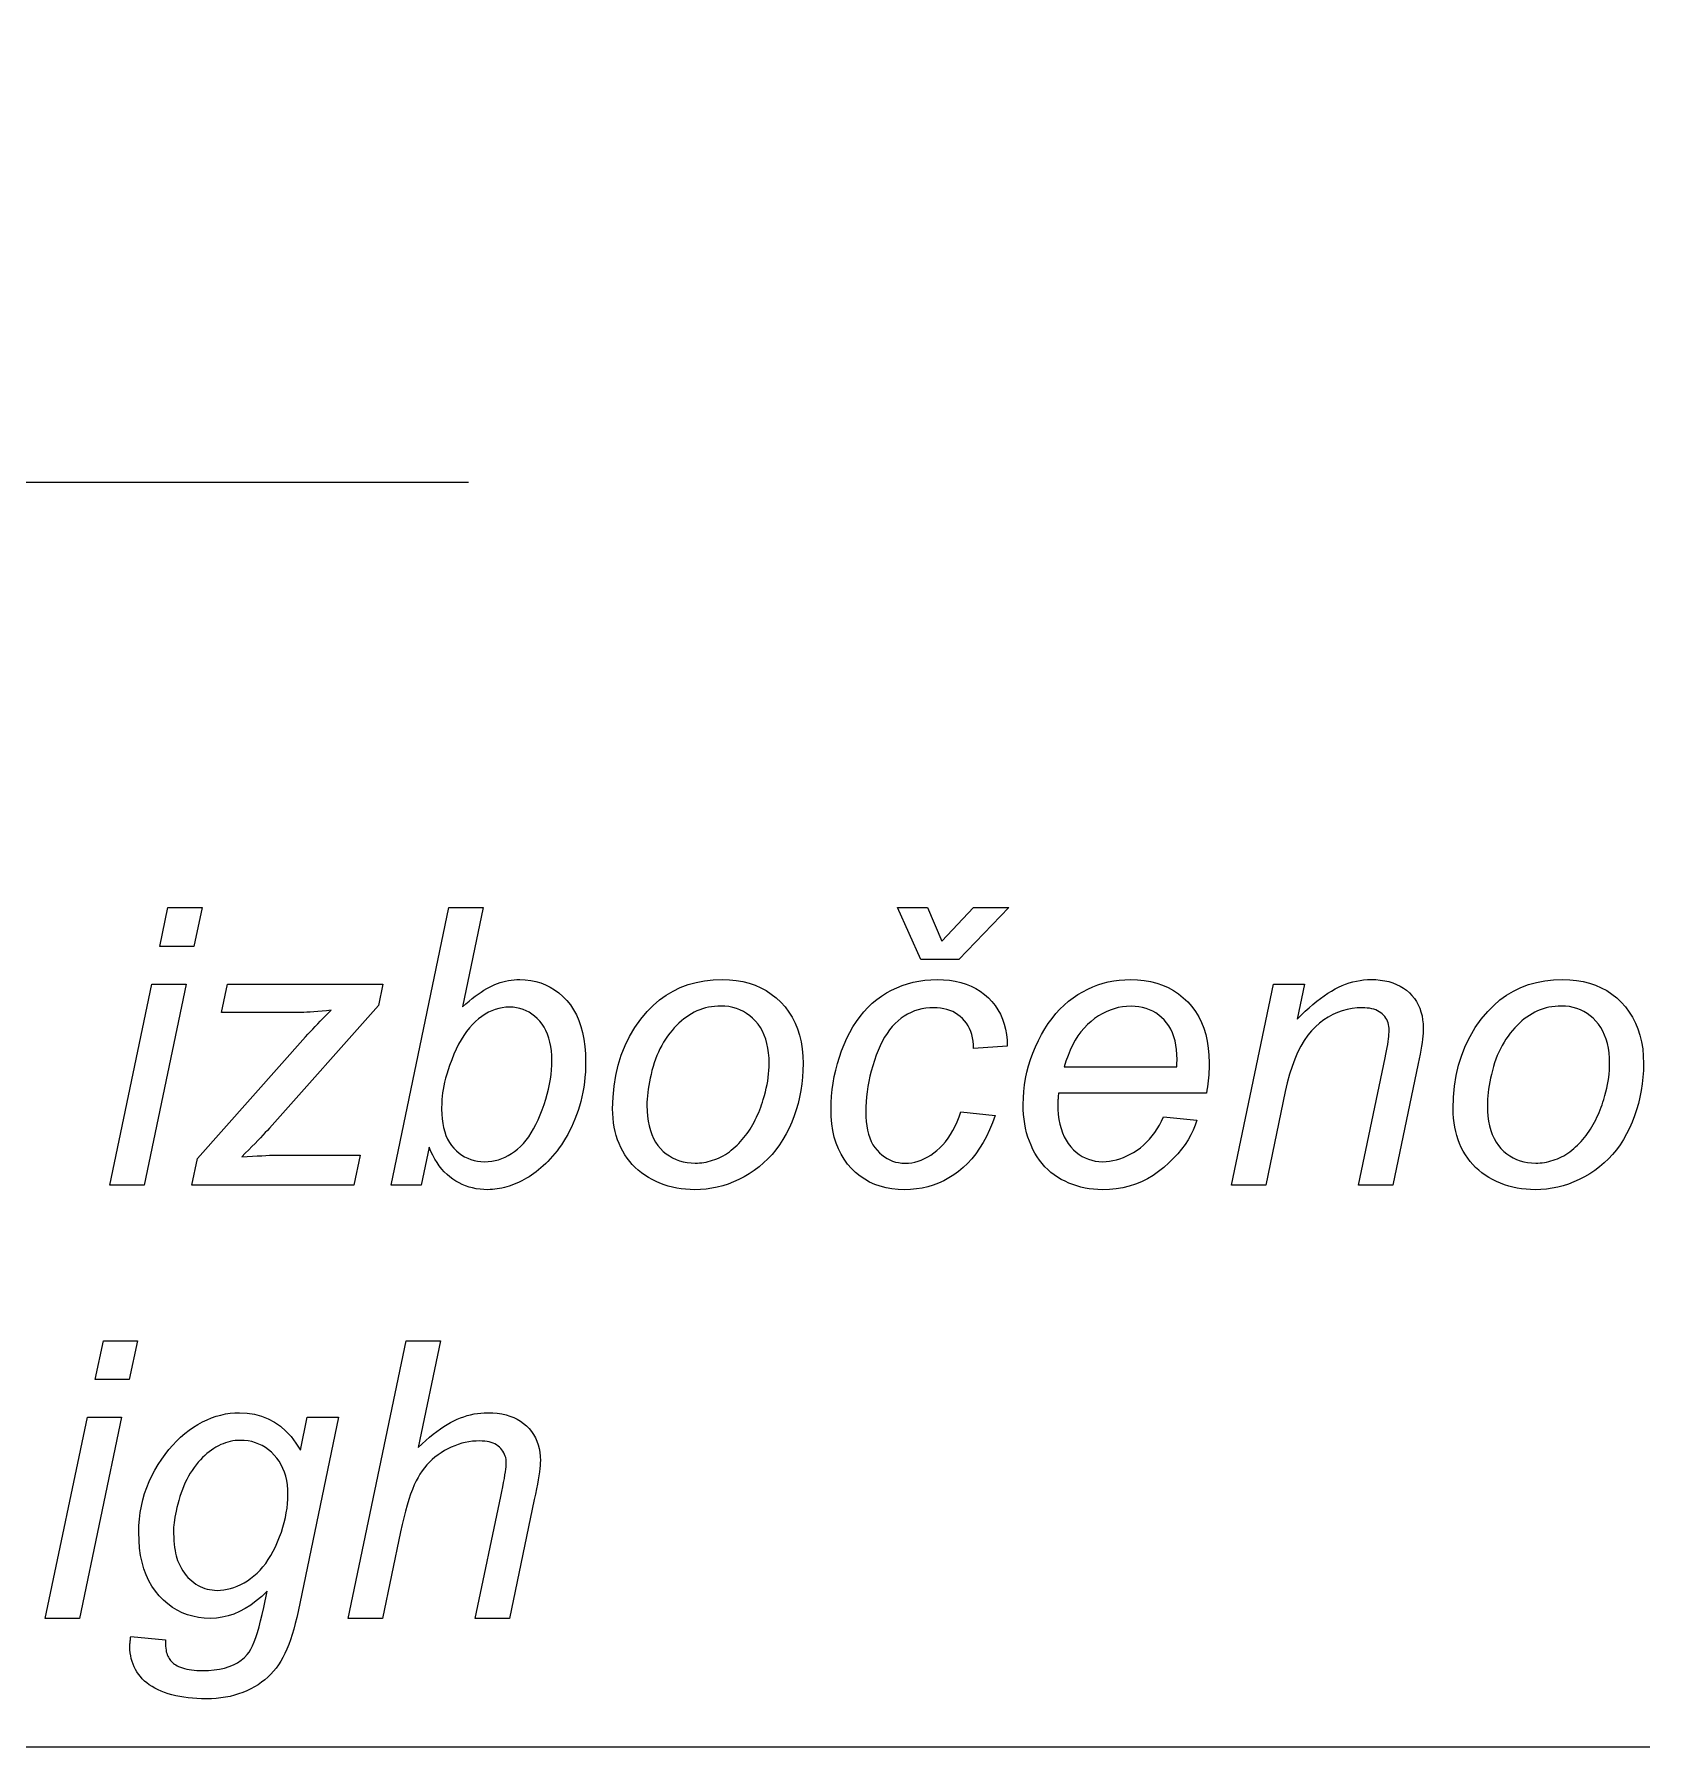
# Model space of a CAD drawing. Extents: x 0 to 420, y 0 to 594.
# Drawn here: x 222.81 to 240.28, y 179.83 to 198.34 of the extents above; entities that cross this region are included whole.
import ezdxf

# ---------------------------------------------------------------- set-up
doc = ezdxf.new("R2010")
doc.units = 0

msp = doc.modelspace()

# ---------------------------------------------------------------- linework, layer by layer
at = {"lineweight": 13}
for points in [[(152.439, 270.584), (178.153, 193.497), (227.506, 193.497)], [(142.987, 270.408), (165.76, 179.828), (240.279, 179.828)]]:
    msp.add_lwpolyline(points, dxfattribs=at)
for points in [[(224.167, 188.479), (224.255, 188.899), (224.624, 188.899), (224.536, 188.479)], [(226.668, 185.899), (227.294, 188.899), (227.665, 188.899), (227.442, 187.826), (227.477, 187.858), (227.511, 187.887), (227.544, 187.915), (227.577, 187.94), (227.61, 187.964), (227.641, 187.986), (227.672, 188.006), (227.702, 188.024), (227.732, 188.04), (227.761, 188.054), (227.79, 188.067), (227.819, 188.078), (227.848, 188.088), (227.878, 188.097), (227.907, 188.104), (227.937, 188.11), (227.967, 188.115), (227.998, 188.118), (228.029, 188.12), (228.06, 188.121), (228.12, 188.119), (228.178, 188.112), (228.234, 188.101), (228.287, 188.085), (228.339, 188.064), (228.389, 188.039), (228.437, 188.01), (228.483, 187.976), (228.527, 187.937), (228.568, 187.894), (228.607, 187.846), (228.642, 187.795), (228.672, 187.739), (228.699, 187.679), (228.721, 187.615), (228.739, 187.547), (228.754, 187.475), (228.764, 187.398), (228.77, 187.318), (228.772, 187.233), (228.771, 187.176), (228.769, 187.119), (228.764, 187.064), (228.759, 187.01), (228.751, 186.957), (228.742, 186.904), (228.732, 186.853), (228.719, 186.803), (228.706, 186.753), (228.69, 186.705), (228.673, 186.658), (228.656, 186.612), (228.637, 186.568), (228.618, 186.526), (228.598, 186.485), (228.578, 186.445), (228.556, 186.407), (228.534, 186.371), (228.511, 186.336), (228.487, 186.303), (228.463, 186.271), (228.439, 186.24), (228.414, 186.211), (228.39, 186.183), (228.365, 186.156), (228.34, 186.131), (228.314, 186.107), (228.289, 186.084), (228.263, 186.063), (228.238, 186.043), (228.212, 186.024), (228.186, 186.006), (228.16, 185.989), (228.134, 185.973), (228.107, 185.958), (228.081, 185.944), (228.054, 185.931), (228.028, 185.919), (228.001, 185.908), (227.974, 185.898), (227.947, 185.888), (227.92, 185.88), (227.894, 185.873), (227.867, 185.867), (227.841, 185.861), (227.815, 185.857), (227.79, 185.854), (227.764, 185.851), (227.739, 185.85), (227.714, 185.849), (227.671, 185.851), (227.63, 185.854), (227.59, 185.86), (227.55, 185.868), (227.512, 185.878), (227.474, 185.89), (227.438, 185.905), (227.403, 185.922), (227.369, 185.941), (227.335, 185.963), (227.303, 185.987), (227.273, 186.013), (227.244, 186.042), (227.216, 186.073), (227.189, 186.107), (227.165, 186.142), (227.141, 186.181), (227.119, 186.221), (227.099, 186.264), (227.079, 186.31), (226.994, 185.899)], [(233.35, 188.899), (232.807, 188.336), (232.398, 188.336), (232.146, 188.899), (232.47, 188.899), (232.625, 188.534), (232.965, 188.899)], [(223.627, 185.899), (224.082, 188.072), (224.452, 188.072), (223.998, 185.899)], [(224.515, 185.899), (224.575, 186.185), (225.743, 187.501), (225.768, 187.529), (225.794, 187.557), (225.821, 187.585), (225.848, 187.614), (225.875, 187.643), (225.903, 187.672), (225.932, 187.701), (225.961, 187.73), (225.991, 187.76), (226.022, 187.789), (225.97, 187.784), (225.922, 187.78), (225.877, 187.776), (225.834, 187.772), (225.795, 187.77), (225.759, 187.767), (225.725, 187.765), (225.695, 187.764), (225.667, 187.763), (225.643, 187.763), (224.835, 187.763), (224.9, 188.072), (226.58, 188.072), (226.531, 187.839), (225.352, 186.515), (225.331, 186.491), (225.308, 186.466), (225.283, 186.439), (225.256, 186.411), (225.228, 186.381), (225.197, 186.349), (225.164, 186.316), (225.129, 186.281), (225.092, 186.244), (225.054, 186.206), (225.113, 186.209), (225.169, 186.212), (225.221, 186.215), (225.27, 186.217), (225.314, 186.219), (225.354, 186.221), (225.391, 186.222), (225.424, 186.223), (225.452, 186.224), (225.477, 186.224), (226.333, 186.224), (226.265, 185.899)], [(229.064, 186.723), (229.068, 186.848), (229.079, 186.969), (229.098, 187.085), (229.124, 187.197), (229.158, 187.305), (229.199, 187.408), (229.248, 187.507), (229.304, 187.601), (229.368, 187.691), (229.439, 187.777), (229.503, 187.842), (229.57, 187.901), (229.642, 187.952), (229.717, 187.997), (229.796, 188.035), (229.879, 188.066), (229.966, 188.09), (230.056, 188.107), (230.151, 188.118), (230.249, 188.121), (230.326, 188.119), (230.4, 188.111), (230.471, 188.099), (230.539, 188.082), (230.604, 188.06), (230.666, 188.033), (230.725, 188.001), (230.78, 187.964), (230.833, 187.922), (230.883, 187.875), (230.928, 187.825), (230.969, 187.77), (231.005, 187.713), (231.037, 187.651), (231.063, 187.587), (231.085, 187.519), (231.102, 187.447), (231.114, 187.372), (231.121, 187.294), (231.123, 187.212), (231.122, 187.138), (231.117, 187.065), (231.11, 186.992), (231.099, 186.921), (231.085, 186.851), (231.069, 186.782), (231.049, 186.714), (231.026, 186.647), (231, 186.581), (230.972, 186.516), (230.94, 186.453), (230.906, 186.393), (230.869, 186.336), (230.83, 186.282), (230.788, 186.231), (230.744, 186.183), (230.697, 186.138), (230.648, 186.096), (230.596, 186.057), (230.541, 186.021), (230.485, 185.989), (230.428, 185.959), (230.371, 185.934), (230.313, 185.911), (230.254, 185.892), (230.195, 185.877), (230.135, 185.865), (230.075, 185.856), (230.014, 185.851), (229.953, 185.849), (229.902, 185.851), (229.853, 185.854), (229.805, 185.859), (229.757, 185.867), (229.71, 185.877), (229.665, 185.889), (229.62, 185.903), (229.576, 185.919), (229.533, 185.937), (229.491, 185.958), (229.451, 185.981), (229.412, 186.005), (229.375, 186.031), (229.341, 186.059), (229.308, 186.089), (229.277, 186.12), (229.249, 186.154), (229.222, 186.189), (229.197, 186.226), (229.174, 186.265), (229.153, 186.305), (229.135, 186.347), (229.118, 186.39), (229.104, 186.434), (229.092, 186.479), (229.082, 186.525), (229.074, 186.573), (229.069, 186.622), (229.066, 186.672)], [(232.83, 186.691), (233.2, 186.652), (233.171, 186.572), (233.14, 186.497), (233.106, 186.426), (233.07, 186.359), (233.032, 186.297), (232.991, 186.238), (232.948, 186.184), (232.902, 186.134), (232.854, 186.089), (232.804, 186.047), (232.752, 186.009), (232.699, 185.976), (232.644, 185.946), (232.588, 185.921), (232.53, 185.899), (232.471, 185.881), (232.41, 185.867), (232.348, 185.857), (232.285, 185.851), (232.22, 185.849), (232.151, 185.852), (232.084, 185.859), (232.02, 185.87), (231.958, 185.886), (231.9, 185.907), (231.843, 185.932), (231.79, 185.962), (231.739, 185.996), (231.691, 186.035), (231.646, 186.079), (231.604, 186.126), (231.567, 186.178), (231.534, 186.233), (231.505, 186.291), (231.481, 186.353), (231.461, 186.419), (231.446, 186.489), (231.435, 186.562), (231.428, 186.639), (231.426, 186.719), (231.427, 186.79), (231.432, 186.861), (231.439, 186.932), (231.449, 187.002), (231.461, 187.072), (231.477, 187.142), (231.495, 187.212), (231.516, 187.281), (231.54, 187.35), (231.567, 187.419), (231.597, 187.486), (231.629, 187.55), (231.663, 187.611), (231.7, 187.668), (231.739, 187.722), (231.78, 187.772), (231.825, 187.82), (231.871, 187.864), (231.92, 187.904), (231.971, 187.942), (232.025, 187.976), (232.08, 188.006), (232.136, 188.033), (232.194, 188.057), (232.253, 188.076), (232.314, 188.092), (232.376, 188.105), (232.44, 188.114), (232.505, 188.119), (232.572, 188.121), (232.641, 188.119), (232.706, 188.113), (232.769, 188.103), (232.829, 188.089), (232.886, 188.072), (232.94, 188.05), (232.991, 188.024), (233.039, 187.995), (233.084, 187.961), (233.127, 187.923), (233.165, 187.883), (233.2, 187.839), (233.231, 187.793), (233.258, 187.745), (233.28, 187.694), (233.298, 187.64), (233.313, 187.584), (233.323, 187.526), (233.329, 187.464), (233.331, 187.401), (232.967, 187.376), (232.965, 187.417), (232.962, 187.455), (232.955, 187.492), (232.947, 187.527), (232.936, 187.56), (232.923, 187.592), (232.907, 187.621), (232.89, 187.649), (232.87, 187.675), (232.847, 187.699), (232.823, 187.722), (232.797, 187.741), (232.77, 187.759), (232.741, 187.774), (232.711, 187.787), (232.679, 187.797), (232.646, 187.806), (232.611, 187.811), (232.575, 187.815), (232.537, 187.816), (232.493, 187.815), (232.45, 187.81), (232.409, 187.803), (232.368, 187.793), (232.329, 187.781), (232.291, 187.765), (232.254, 187.747), (232.218, 187.726), (232.184, 187.702), (232.15, 187.675), (232.118, 187.645), (232.088, 187.613), (232.059, 187.577), (232.031, 187.538), (232.004, 187.497), (231.979, 187.453), (231.956, 187.405), (231.934, 187.355), (231.913, 187.302), (231.894, 187.246), (231.876, 187.189), (231.86, 187.132), (231.846, 187.076), (231.834, 187.02), (231.824, 186.964), (231.815, 186.909), (231.809, 186.854), (231.804, 186.8), (231.801, 186.746), (231.801, 186.693), (231.802, 186.638), (231.805, 186.587), (231.812, 186.538), (231.82, 186.492), (231.831, 186.449), (231.845, 186.409), (231.861, 186.371), (231.879, 186.336), (231.9, 186.304), (231.923, 186.275), (231.948, 186.249), (231.975, 186.225), (232.002, 186.204), (232.031, 186.186), (232.06, 186.171), (232.091, 186.158), (232.123, 186.148), (232.156, 186.142), (232.191, 186.137), (232.226, 186.136), (232.262, 186.137), (232.298, 186.141), (232.333, 186.148), (232.368, 186.158), (232.402, 186.17), (232.437, 186.185), (232.471, 186.203), (232.504, 186.224), (232.538, 186.247), (232.571, 186.273), (232.603, 186.302), (232.634, 186.334), (232.663, 186.368), (232.691, 186.406), (232.718, 186.446), (232.743, 186.489), (232.767, 186.535), (232.789, 186.584), (232.81, 186.636)], [(235.022, 186.637), (235.382, 186.6), (235.364, 186.547), (235.343, 186.494), (235.317, 186.442), (235.287, 186.39), (235.254, 186.339), (235.216, 186.288), (235.174, 186.238), (235.128, 186.189), (235.078, 186.14), (235.025, 186.091), (234.968, 186.045), (234.909, 186.004), (234.847, 185.968), (234.784, 185.936), (234.718, 185.91), (234.651, 185.888), (234.581, 185.871), (234.509, 185.859), (234.435, 185.852), (234.358, 185.849), (234.311, 185.851), (234.263, 185.854), (234.217, 185.86), (234.172, 185.867), (234.127, 185.877), (234.083, 185.89), (234.04, 185.904), (233.998, 185.921), (233.956, 185.94), (233.915, 185.961), (233.876, 185.984), (233.839, 186.01), (233.803, 186.037), (233.77, 186.066), (233.738, 186.098), (233.708, 186.131), (233.68, 186.167), (233.654, 186.204), (233.631, 186.244), (233.608, 186.285), (233.588, 186.329), (233.571, 186.373), (233.555, 186.418), (233.541, 186.465), (233.529, 186.513), (233.52, 186.562), (233.513, 186.612), (233.507, 186.664), (233.504, 186.717), (233.503, 186.77), (233.505, 186.841), (233.51, 186.912), (233.518, 186.982), (233.529, 187.052), (233.544, 187.121), (233.562, 187.19), (233.584, 187.258), (233.609, 187.326), (233.637, 187.394), (233.668, 187.461), (233.702, 187.526), (233.738, 187.588), (233.775, 187.646), (233.815, 187.701), (233.857, 187.753), (233.901, 187.801), (233.946, 187.845), (233.994, 187.886), (234.043, 187.924), (234.095, 187.958), (234.147, 187.989), (234.201, 188.017), (234.256, 188.041), (234.311, 188.062), (234.367, 188.08), (234.424, 188.095), (234.482, 188.106), (234.541, 188.114), (234.601, 188.119), (234.661, 188.121), (234.738, 188.119), (234.811, 188.111), (234.881, 188.099), (234.947, 188.082), (235.011, 188.061), (235.072, 188.034), (235.129, 188.003), (235.183, 187.966), (235.234, 187.925), (235.282, 187.879), (235.327, 187.829), (235.366, 187.776), (235.401, 187.719), (235.431, 187.658), (235.457, 187.594), (235.478, 187.526), (235.494, 187.455), (235.505, 187.38), (235.512, 187.302), (235.515, 187.221), (235.514, 187.189), (235.514, 187.156), (235.512, 187.124), (235.51, 187.092), (235.508, 187.059), (235.504, 187.026), (235.501, 186.993), (235.496, 186.96), (235.491, 186.927), (235.486, 186.893), (233.886, 186.893), (233.884, 186.881), (233.883, 186.868), (233.882, 186.856), (233.881, 186.844), (233.88, 186.833), (233.879, 186.821), (233.878, 186.81), (233.878, 186.799), (233.878, 186.789), (233.878, 186.779), (233.879, 186.719), (233.883, 186.662), (233.89, 186.609), (233.9, 186.558), (233.913, 186.51), (233.928, 186.465), (233.946, 186.422), (233.967, 186.383), (233.991, 186.347), (234.018, 186.313), (234.046, 186.282), (234.076, 186.255), (234.107, 186.231), (234.14, 186.21), (234.174, 186.193), (234.208, 186.178), (234.245, 186.167), (234.282, 186.159), (234.321, 186.154), (234.361, 186.152), (234.399, 186.154), (234.436, 186.157), (234.474, 186.164), (234.512, 186.172), (234.549, 186.184), (234.587, 186.197), (234.624, 186.214), (234.661, 186.232), (234.698, 186.253), (234.735, 186.277), (234.771, 186.303), (234.805, 186.332), (234.838, 186.362), (234.869, 186.395), (234.899, 186.43), (234.927, 186.467), (234.953, 186.506), (234.977, 186.548), (235, 186.591)], [(235.756, 185.899), (236.21, 188.072), (236.546, 188.072), (236.466, 187.693), (236.51, 187.737), (236.553, 187.778), (236.595, 187.816), (236.637, 187.852), (236.678, 187.886), (236.719, 187.917), (236.759, 187.946), (236.798, 187.973), (236.837, 187.997), (236.876, 188.019), (236.914, 188.038), (236.952, 188.055), (236.99, 188.071), (237.029, 188.084), (237.068, 188.095), (237.107, 188.105), (237.146, 188.112), (237.185, 188.117), (237.225, 188.12), (237.264, 188.121), (237.316, 188.12), (237.365, 188.115), (237.413, 188.108), (237.457, 188.098), (237.5, 188.085), (237.54, 188.069), (237.578, 188.051), (237.614, 188.029), (237.648, 188.005), (237.679, 187.978), (237.707, 187.948), (237.733, 187.917), (237.755, 187.883), (237.775, 187.848), (237.792, 187.81), (237.805, 187.771), (237.816, 187.73), (237.823, 187.687), (237.828, 187.642), (237.829, 187.595), (237.829, 187.57), (237.827, 187.541), (237.824, 187.51), (237.821, 187.476), (237.816, 187.44), (237.81, 187.4), (237.803, 187.358), (237.795, 187.313), (237.786, 187.265), (237.776, 187.214), (237.5, 185.899), (237.129, 185.899), (237.418, 187.276), (237.426, 187.315), (237.433, 187.352), (237.44, 187.387), (237.445, 187.42), (237.45, 187.45), (237.454, 187.479), (237.457, 187.505), (237.459, 187.53), (237.46, 187.552), (237.461, 187.573), (237.46, 187.594), (237.458, 187.614), (237.454, 187.634), (237.449, 187.653), (237.442, 187.671), (237.434, 187.688), (237.424, 187.704), (237.413, 187.72), (237.4, 187.735), (237.386, 187.749), (237.371, 187.761), (237.354, 187.773), (237.335, 187.783), (237.316, 187.792), (237.295, 187.799), (237.273, 187.805), (237.249, 187.81), (237.224, 187.813), (237.198, 187.815), (237.17, 187.816), (237.114, 187.814), (237.059, 187.808), (237.005, 187.798), (236.953, 187.783), (236.901, 187.765), (236.851, 187.742), (236.803, 187.716), (236.755, 187.685), (236.709, 187.65), (236.664, 187.611), (236.621, 187.568), (236.58, 187.518), (236.541, 187.462), (236.505, 187.401), (236.471, 187.334), (236.44, 187.26), (236.411, 187.182), (236.384, 187.097), (236.359, 187.006), (236.337, 186.91), (236.127, 185.899)], [(238.152, 186.723), (238.156, 186.848), (238.167, 186.969), (238.186, 187.085), (238.212, 187.197), (238.246, 187.305), (238.287, 187.408), (238.336, 187.507), (238.392, 187.601), (238.456, 187.691), (238.527, 187.777), (238.591, 187.842), (238.658, 187.901), (238.73, 187.952), (238.805, 187.997), (238.884, 188.035), (238.967, 188.066), (239.054, 188.09), (239.145, 188.107), (239.239, 188.118), (239.337, 188.121), (239.414, 188.119), (239.488, 188.111), (239.559, 188.099), (239.627, 188.082), (239.692, 188.06), (239.754, 188.033), (239.813, 188.001), (239.868, 187.964), (239.921, 187.922), (239.971, 187.875), (240.016, 187.825), (240.057, 187.77), (240.093, 187.713), (240.125, 187.651), (240.151, 187.587), (240.173, 187.519), (240.19, 187.447), (240.202, 187.372), (240.209, 187.294), (240.211, 187.212), (240.21, 187.138), (240.205, 187.065), (240.198, 186.992), (240.187, 186.921), (240.173, 186.851), (240.157, 186.782), (240.137, 186.714), (240.114, 186.647), (240.088, 186.581), (240.06, 186.516), (240.028, 186.453), (239.994, 186.393), (239.957, 186.336), (239.918, 186.282), (239.876, 186.231), (239.832, 186.183), (239.785, 186.138), (239.736, 186.096), (239.684, 186.057), (239.629, 186.021), (239.573, 185.989), (239.516, 185.959), (239.459, 185.934), (239.401, 185.911), (239.342, 185.892), (239.283, 185.877), (239.223, 185.865), (239.163, 185.856), (239.102, 185.851), (239.041, 185.849), (238.99, 185.851), (238.941, 185.854), (238.893, 185.859), (238.845, 185.867), (238.798, 185.877), (238.753, 185.889), (238.708, 185.903), (238.664, 185.919), (238.621, 185.937), (238.579, 185.958), (238.539, 185.981), (238.5, 186.005), (238.463, 186.031), (238.429, 186.059), (238.396, 186.089), (238.365, 186.12), (238.337, 186.154), (238.31, 186.189), (238.285, 186.226), (238.262, 186.265), (238.241, 186.305), (238.223, 186.347), (238.206, 186.39), (238.192, 186.434), (238.18, 186.479), (238.17, 186.525), (238.162, 186.573), (238.157, 186.622), (238.154, 186.672)], [(227.217, 186.791), (227.215, 186.721), (227.216, 186.667), (227.22, 186.615), (227.227, 186.566), (227.236, 186.52), (227.248, 186.476), (227.262, 186.435), (227.28, 186.397), (227.3, 186.361), (227.322, 186.328), (227.348, 186.298), (227.375, 186.27), (227.403, 186.245), (227.433, 186.224), (227.464, 186.205), (227.497, 186.189), (227.531, 186.176), (227.566, 186.165), (227.602, 186.158), (227.64, 186.154), (227.679, 186.152), (227.718, 186.154), (227.756, 186.158), (227.793, 186.165), (227.83, 186.174), (227.866, 186.186), (227.901, 186.201), (227.936, 186.219), (227.97, 186.239), (228.003, 186.263), (228.036, 186.288), (228.068, 186.317), (228.099, 186.349), (228.129, 186.384), (228.157, 186.422), (228.184, 186.463), (228.21, 186.507), (228.235, 186.554), (228.259, 186.604), (228.282, 186.657), (228.303, 186.713), (228.323, 186.77), (228.341, 186.827), (228.356, 186.882), (228.37, 186.937), (228.382, 186.99), (228.391, 187.043), (228.398, 187.095), (228.403, 187.146), (228.407, 187.196), (228.408, 187.245), (228.406, 187.299), (228.402, 187.35), (228.396, 187.399), (228.386, 187.445), (228.375, 187.489), (228.36, 187.53), (228.343, 187.569), (228.323, 187.605), (228.301, 187.639), (228.276, 187.671), (228.249, 187.7), (228.22, 187.725), (228.191, 187.748), (228.16, 187.768), (228.128, 187.784), (228.095, 187.798), (228.06, 187.809), (228.024, 187.816), (227.987, 187.821), (227.949, 187.822), (227.909, 187.821), (227.87, 187.816), (227.832, 187.808), (227.794, 187.797), (227.757, 187.784), (227.72, 187.767), (227.684, 187.746), (227.649, 187.723), (227.615, 187.697), (227.581, 187.668), (227.548, 187.635), (227.516, 187.599), (227.485, 187.56), (227.455, 187.517), (227.427, 187.471), (227.399, 187.422), (227.373, 187.37), (227.348, 187.314), (227.324, 187.254), (227.301, 187.192), (227.285, 187.145), (227.27, 187.099), (227.258, 187.055), (227.247, 187.013), (227.238, 186.972), (227.23, 186.933), (227.224, 186.895), (227.22, 186.859), (227.217, 186.824)], [(229.435, 186.76), (229.436, 186.7), (229.441, 186.643), (229.448, 186.589), (229.458, 186.538), (229.472, 186.49), (229.488, 186.445), (229.507, 186.403), (229.529, 186.364), (229.554, 186.328), (229.582, 186.295), (229.612, 186.264), (229.644, 186.237), (229.678, 186.214), (229.713, 186.193), (229.75, 186.176), (229.788, 186.161), (229.828, 186.15), (229.869, 186.142), (229.912, 186.138), (229.957, 186.136), (229.98, 186.136), (230.004, 186.138), (230.028, 186.14), (230.051, 186.144), (230.075, 186.148), (230.098, 186.153), (230.122, 186.16), (230.145, 186.167), (230.169, 186.175), (230.192, 186.184), (230.215, 186.194), (230.238, 186.205), (230.261, 186.217), (230.283, 186.231), (230.305, 186.245), (230.326, 186.26), (230.347, 186.276), (230.368, 186.293), (230.389, 186.311), (230.409, 186.33), (230.429, 186.35), (230.448, 186.371), (230.466, 186.392), (230.484, 186.413), (230.502, 186.436), (230.519, 186.458), (230.535, 186.481), (230.55, 186.505), (230.565, 186.53), (230.58, 186.554), (230.594, 186.58), (230.607, 186.606), (230.62, 186.632), (230.632, 186.658), (230.644, 186.685), (230.655, 186.712), (230.665, 186.74), (230.675, 186.768), (230.685, 186.797), (230.693, 186.826), (230.705, 186.866), (230.716, 186.906), (230.726, 186.946), (230.734, 186.985), (230.741, 187.024), (230.747, 187.063), (230.751, 187.101), (230.754, 187.139), (230.756, 187.177), (230.757, 187.214), (230.755, 187.272), (230.751, 187.327), (230.743, 187.379), (230.733, 187.429), (230.72, 187.476), (230.703, 187.521), (230.684, 187.562), (230.662, 187.601), (230.637, 187.638), (230.608, 187.672), (230.578, 187.703), (230.546, 187.73), (230.513, 187.755), (230.478, 187.776), (230.441, 187.794), (230.403, 187.808), (230.363, 187.82), (230.322, 187.828), (230.279, 187.833), (230.235, 187.834), (230.201, 187.834), (230.167, 187.831), (230.133, 187.827), (230.101, 187.821), (230.069, 187.814), (230.037, 187.805), (230.007, 187.794), (229.976, 187.781), (229.947, 187.767), (229.918, 187.752), (229.889, 187.734), (229.862, 187.715), (229.834, 187.695), (229.808, 187.673), (229.781, 187.65), (229.756, 187.625), (229.731, 187.598), (229.706, 187.57), (229.682, 187.54), (229.659, 187.509), (229.636, 187.477), (229.615, 187.443), (229.595, 187.409), (229.576, 187.373), (229.559, 187.336), (229.542, 187.299), (229.527, 187.26), (229.513, 187.22), (229.501, 187.18), (229.489, 187.138), (229.479, 187.096), (229.47, 187.055), (229.461, 187.015), (229.454, 186.976), (229.448, 186.937), (229.444, 186.9), (229.44, 186.864), (229.437, 186.828), (229.435, 186.794)], [(233.945, 187.176), (235.165, 187.176), (235.165, 187.187), (235.165, 187.197), (235.166, 187.207), (235.166, 187.216), (235.166, 187.225), (235.166, 187.232), (235.167, 187.24), (235.167, 187.246), (235.167, 187.252), (235.167, 187.257), (235.165, 187.312), (235.161, 187.364), (235.154, 187.413), (235.145, 187.459), (235.132, 187.503), (235.117, 187.545), (235.099, 187.583), (235.078, 187.62), (235.054, 187.653), (235.028, 187.684), (234.999, 187.712), (234.969, 187.737), (234.937, 187.76), (234.904, 187.779), (234.869, 187.795), (234.832, 187.809), (234.794, 187.819), (234.754, 187.826), (234.713, 187.831), (234.67, 187.832), (234.622, 187.831), (234.576, 187.826), (234.531, 187.818), (234.486, 187.806), (234.443, 187.791), (234.4, 187.773), (234.358, 187.752), (234.317, 187.728), (234.276, 187.7), (234.237, 187.669), (234.199, 187.634), (234.163, 187.597), (234.128, 187.556), (234.096, 187.511), (234.066, 187.464), (234.038, 187.413), (234.012, 187.358), (233.988, 187.301), (233.965, 187.24)], [(238.523, 186.76), (238.524, 186.7), (238.529, 186.643), (238.536, 186.589), (238.546, 186.538), (238.56, 186.49), (238.576, 186.445), (238.595, 186.403), (238.617, 186.364), (238.642, 186.328), (238.67, 186.295), (238.7, 186.264), (238.732, 186.237), (238.766, 186.214), (238.801, 186.193), (238.838, 186.176), (238.876, 186.161), (238.916, 186.15), (238.957, 186.142), (239, 186.138), (239.045, 186.136), (239.068, 186.136), (239.092, 186.138), (239.116, 186.14), (239.139, 186.144), (239.163, 186.148), (239.186, 186.153), (239.21, 186.16), (239.233, 186.167), (239.257, 186.175), (239.28, 186.184), (239.303, 186.194), (239.326, 186.205), (239.349, 186.217), (239.371, 186.231), (239.393, 186.245), (239.414, 186.26), (239.435, 186.276), (239.456, 186.293), (239.477, 186.311), (239.497, 186.33), (239.517, 186.35), (239.536, 186.371), (239.554, 186.392), (239.572, 186.413), (239.59, 186.436), (239.607, 186.458), (239.623, 186.481), (239.638, 186.505), (239.653, 186.53), (239.668, 186.554), (239.682, 186.58), (239.695, 186.606), (239.708, 186.632), (239.72, 186.658), (239.732, 186.685), (239.743, 186.712), (239.753, 186.74), (239.763, 186.768), (239.773, 186.797), (239.781, 186.826), (239.793, 186.866), (239.804, 186.906), (239.814, 186.946), (239.822, 186.985), (239.829, 187.024), (239.835, 187.063), (239.839, 187.101), (239.842, 187.139), (239.844, 187.177), (239.845, 187.214), (239.843, 187.272), (239.839, 187.327), (239.831, 187.379), (239.821, 187.429), (239.808, 187.476), (239.791, 187.521), (239.772, 187.562), (239.75, 187.601), (239.725, 187.638), (239.696, 187.672), (239.666, 187.703), (239.634, 187.73), (239.601, 187.755), (239.566, 187.776), (239.529, 187.794), (239.491, 187.808), (239.451, 187.82), (239.41, 187.828), (239.367, 187.833), (239.323, 187.834), (239.289, 187.834), (239.255, 187.831), (239.221, 187.827), (239.189, 187.821), (239.157, 187.814), (239.125, 187.805), (239.095, 187.794), (239.064, 187.781), (239.035, 187.767), (239.006, 187.752), (238.977, 187.734), (238.95, 187.715), (238.922, 187.695), (238.896, 187.673), (238.869, 187.65), (238.844, 187.625), (238.819, 187.598), (238.794, 187.57), (238.77, 187.54), (238.747, 187.509), (238.724, 187.477), (238.703, 187.443), (238.683, 187.409), (238.664, 187.373), (238.647, 187.336), (238.63, 187.299), (238.615, 187.26), (238.601, 187.22), (238.589, 187.18), (238.577, 187.138), (238.567, 187.096), (238.558, 187.055), (238.549, 187.015), (238.542, 186.976), (238.536, 186.937), (238.532, 186.9), (238.528, 186.864), (238.525, 186.828), (238.523, 186.794)], [(223.47, 183.797), (223.558, 184.216), (223.926, 184.216), (223.838, 183.797)], [(226.206, 181.216), (226.832, 184.216), (227.202, 184.216), (226.963, 183.064), (227.004, 183.103), (227.044, 183.14), (227.084, 183.174), (227.124, 183.207), (227.162, 183.236), (227.201, 183.264), (227.238, 183.289), (227.275, 183.313), (227.312, 183.333), (227.348, 183.352), (227.383, 183.368), (227.419, 183.383), (227.455, 183.396), (227.492, 183.408), (227.528, 183.417), (227.565, 183.425), (227.602, 183.431), (227.639, 183.435), (227.676, 183.438), (227.714, 183.439), (227.767, 183.437), (227.817, 183.433), (227.865, 183.426), (227.911, 183.416), (227.954, 183.403), (227.995, 183.388), (228.033, 183.369), (228.069, 183.348), (228.102, 183.324), (228.133, 183.297), (228.162, 183.267), (228.187, 183.236), (228.21, 183.203), (228.229, 183.168), (228.245, 183.132), (228.259, 183.093), (228.269, 183.053), (228.277, 183.011), (228.281, 182.967), (228.283, 182.921), (228.282, 182.896), (228.28, 182.868), (228.277, 182.835), (228.272, 182.799), (228.266, 182.758), (228.259, 182.714), (228.251, 182.666), (228.241, 182.615), (228.23, 182.559), (228.217, 182.5), (227.949, 181.216), (227.579, 181.216), (227.855, 182.532), (227.866, 182.587), (227.876, 182.638), (227.885, 182.685), (227.893, 182.727), (227.9, 182.766), (227.905, 182.799), (227.909, 182.829), (227.912, 182.854), (227.914, 182.876), (227.914, 182.892), (227.914, 182.913), (227.911, 182.933), (227.908, 182.953), (227.903, 182.971), (227.896, 182.989), (227.888, 183.006), (227.878, 183.022), (227.867, 183.038), (227.855, 183.053), (227.841, 183.066), (227.825, 183.079), (227.809, 183.091), (227.791, 183.101), (227.771, 183.11), (227.751, 183.117), (227.729, 183.123), (227.706, 183.128), (227.681, 183.131), (227.655, 183.133), (227.628, 183.134), (227.588, 183.133), (227.548, 183.13), (227.509, 183.124), (227.47, 183.117), (227.432, 183.108), (227.394, 183.096), (227.356, 183.082), (227.319, 183.066), (227.282, 183.049), (227.245, 183.029), (227.21, 183.007), (227.176, 182.983), (227.143, 182.958), (227.112, 182.932), (227.083, 182.904), (227.055, 182.874), (227.029, 182.843), (227.004, 182.81), (226.981, 182.776), (226.96, 182.74), (226.939, 182.701), (226.919, 182.658), (226.899, 182.61), (226.88, 182.558), (226.861, 182.501), (226.842, 182.44), (226.824, 182.374), (226.806, 182.304), (226.788, 182.229), (226.77, 182.15), (226.576, 181.216)], [(223.854, 181.02), (224.229, 180.985), (224.228, 180.96), (224.229, 180.937), (224.23, 180.915), (224.232, 180.894), (224.235, 180.874), (224.238, 180.856), (224.242, 180.839), (224.247, 180.823), (224.253, 180.808), (224.26, 180.795), (224.267, 180.783), (224.275, 180.771), (224.284, 180.759), (224.294, 180.749), (224.305, 180.739), (224.316, 180.729), (224.328, 180.72), (224.341, 180.712), (224.355, 180.704), (224.37, 180.697), (224.391, 180.688), (224.413, 180.68), (224.436, 180.674), (224.46, 180.668), (224.485, 180.663), (224.512, 180.659), (224.54, 180.656), (224.569, 180.653), (224.599, 180.652), (224.63, 180.652), (224.695, 180.653), (224.757, 180.659), (224.814, 180.667), (224.868, 180.679), (224.919, 180.695), (224.965, 180.714), (225.008, 180.737), (225.046, 180.763), (225.082, 180.793), (225.113, 180.826), (225.132, 180.852), (225.151, 180.883), (225.169, 180.92), (225.188, 180.963), (225.206, 181.011), (225.223, 181.064), (225.241, 181.123), (225.258, 181.188), (225.274, 181.258), (225.291, 181.333), (225.328, 181.509), (225.27, 181.453), (225.211, 181.404), (225.151, 181.36), (225.091, 181.322), (225.03, 181.29), (224.968, 181.263), (224.906, 181.243), (224.843, 181.228), (224.779, 181.219), (224.714, 181.216), (224.649, 181.219), (224.586, 181.226), (224.526, 181.238), (224.467, 181.255), (224.411, 181.277), (224.357, 181.304), (224.305, 181.335), (224.255, 181.372), (224.208, 181.413), (224.162, 181.459), (224.12, 181.509), (224.082, 181.564), (224.049, 181.623), (224.02, 181.685), (223.996, 181.752), (223.976, 181.823), (223.96, 181.897), (223.949, 181.976), (223.943, 182.059), (223.94, 182.146), (223.942, 182.218), (223.947, 182.29), (223.956, 182.36), (223.968, 182.429), (223.984, 182.497), (224.003, 182.564), (224.026, 182.629), (224.052, 182.694), (224.082, 182.757), (224.115, 182.819), (224.151, 182.879), (224.188, 182.936), (224.226, 182.989), (224.266, 183.04), (224.307, 183.088), (224.349, 183.133), (224.393, 183.175), (224.438, 183.214), (224.484, 183.249), (224.532, 183.282), (224.58, 183.312), (224.629, 183.339), (224.678, 183.362), (224.727, 183.382), (224.777, 183.4), (224.827, 183.414), (224.877, 183.425), (224.927, 183.433), (224.978, 183.437), (225.029, 183.439), (225.113, 183.435), (225.192, 183.423), (225.268, 183.402), (225.34, 183.374), (225.408, 183.338), (225.472, 183.293), (225.532, 183.24), (225.588, 183.18), (225.64, 183.111), (225.688, 183.034), (225.762, 183.39), (226.101, 183.39), (225.663, 181.292), (225.649, 181.225), (225.633, 181.16), (225.616, 181.098), (225.599, 181.04), (225.581, 180.984), (225.561, 180.932), (225.541, 180.883), (225.52, 180.836), (225.498, 180.793), (225.475, 180.753), (225.451, 180.715), (225.425, 180.679), (225.397, 180.645), (225.367, 180.612), (225.336, 180.581), (225.302, 180.552), (225.267, 180.525), (225.23, 180.499), (225.191, 180.475), (225.151, 180.453), (225.109, 180.433), (225.065, 180.415), (225.02, 180.399), (224.974, 180.385), (224.927, 180.373), (224.878, 180.364), (224.828, 180.356), (224.777, 180.351), (224.725, 180.348), (224.671, 180.347), (224.619, 180.347), (224.569, 180.349), (224.52, 180.353), (224.473, 180.358), (224.427, 180.364), (224.383, 180.371), (224.34, 180.38), (224.298, 180.39), (224.258, 180.401), (224.22, 180.414), (224.183, 180.428), (224.148, 180.444), (224.115, 180.46), (224.084, 180.478), (224.054, 180.497), (224.027, 180.518), (224.002, 180.539), (223.978, 180.562), (223.957, 180.586), (223.937, 180.612), (223.92, 180.638), (223.904, 180.665), (223.89, 180.693), (223.878, 180.722), (223.867, 180.751), (223.859, 180.781), (223.853, 180.812), (223.848, 180.844), (223.845, 180.876), (223.844, 180.91), (223.844, 180.92), (223.845, 180.93), (223.845, 180.941), (223.846, 180.952), (223.847, 180.963), (223.848, 180.974), (223.849, 180.985), (223.851, 180.997), (223.852, 181.008)], [(222.929, 181.216), (223.384, 183.39), (223.754, 183.39), (223.3, 181.216)], [(224.317, 182.178), (224.317, 182.135), (224.319, 182.093), (224.321, 182.054), (224.324, 182.018), (224.328, 181.983), (224.332, 181.95), (224.338, 181.92), (224.344, 181.892), (224.352, 181.866), (224.36, 181.843), (224.373, 181.812), (224.386, 181.783), (224.401, 181.755), (224.417, 181.729), (224.434, 181.704), (224.452, 181.68), (224.471, 181.659), (224.491, 181.638), (224.513, 181.62), (224.535, 181.602), (224.558, 181.586), (224.581, 181.572), (224.605, 181.56), (224.63, 181.549), (224.655, 181.54), (224.68, 181.533), (224.706, 181.527), (224.733, 181.523), (224.76, 181.52), (224.788, 181.519), (224.824, 181.521), (224.86, 181.524), (224.897, 181.531), (224.933, 181.54), (224.969, 181.551), (225.005, 181.565), (225.042, 181.582), (225.078, 181.601), (225.114, 181.623), (225.15, 181.647), (225.185, 181.674), (225.219, 181.704), (225.252, 181.737), (225.283, 181.772), (225.313, 181.81), (225.341, 181.851), (225.368, 181.895), (225.394, 181.942), (225.418, 181.991), (225.441, 182.043), (225.463, 182.097), (225.482, 182.149), (225.498, 182.202), (225.513, 182.254), (225.525, 182.305), (225.535, 182.356), (225.543, 182.406), (225.548, 182.456), (225.552, 182.506), (225.553, 182.555), (225.551, 182.607), (225.547, 182.658), (225.54, 182.706), (225.529, 182.752), (225.516, 182.796), (225.499, 182.837), (225.48, 182.876), (225.458, 182.914), (225.433, 182.949), (225.405, 182.981), (225.374, 183.012), (225.342, 183.039), (225.309, 183.062), (225.275, 183.083), (225.239, 183.1), (225.201, 183.115), (225.162, 183.126), (225.122, 183.134), (225.08, 183.138), (225.037, 183.14), (225.01, 183.139), (224.984, 183.137), (224.957, 183.134), (224.93, 183.128), (224.904, 183.122), (224.878, 183.114), (224.852, 183.104), (224.826, 183.094), (224.801, 183.081), (224.775, 183.067), (224.75, 183.052), (224.725, 183.035), (224.701, 183.017), (224.677, 182.997), (224.653, 182.976), (224.629, 182.953), (224.606, 182.929), (224.583, 182.903), (224.561, 182.875), (224.539, 182.846), (224.518, 182.816), (224.497, 182.785), (224.478, 182.752), (224.46, 182.718), (224.443, 182.683), (224.427, 182.647), (224.412, 182.61), (224.398, 182.572), (224.385, 182.532), (224.373, 182.491), (224.362, 182.451), (224.353, 182.413), (224.344, 182.376), (224.337, 182.342), (224.331, 182.31), (224.326, 182.279), (224.322, 182.251), (224.319, 182.225), (224.317, 182.201)]]:
    msp.add_lwpolyline(points, close=True, dxfattribs=at)

doc.saveas('drawing.dxf')
